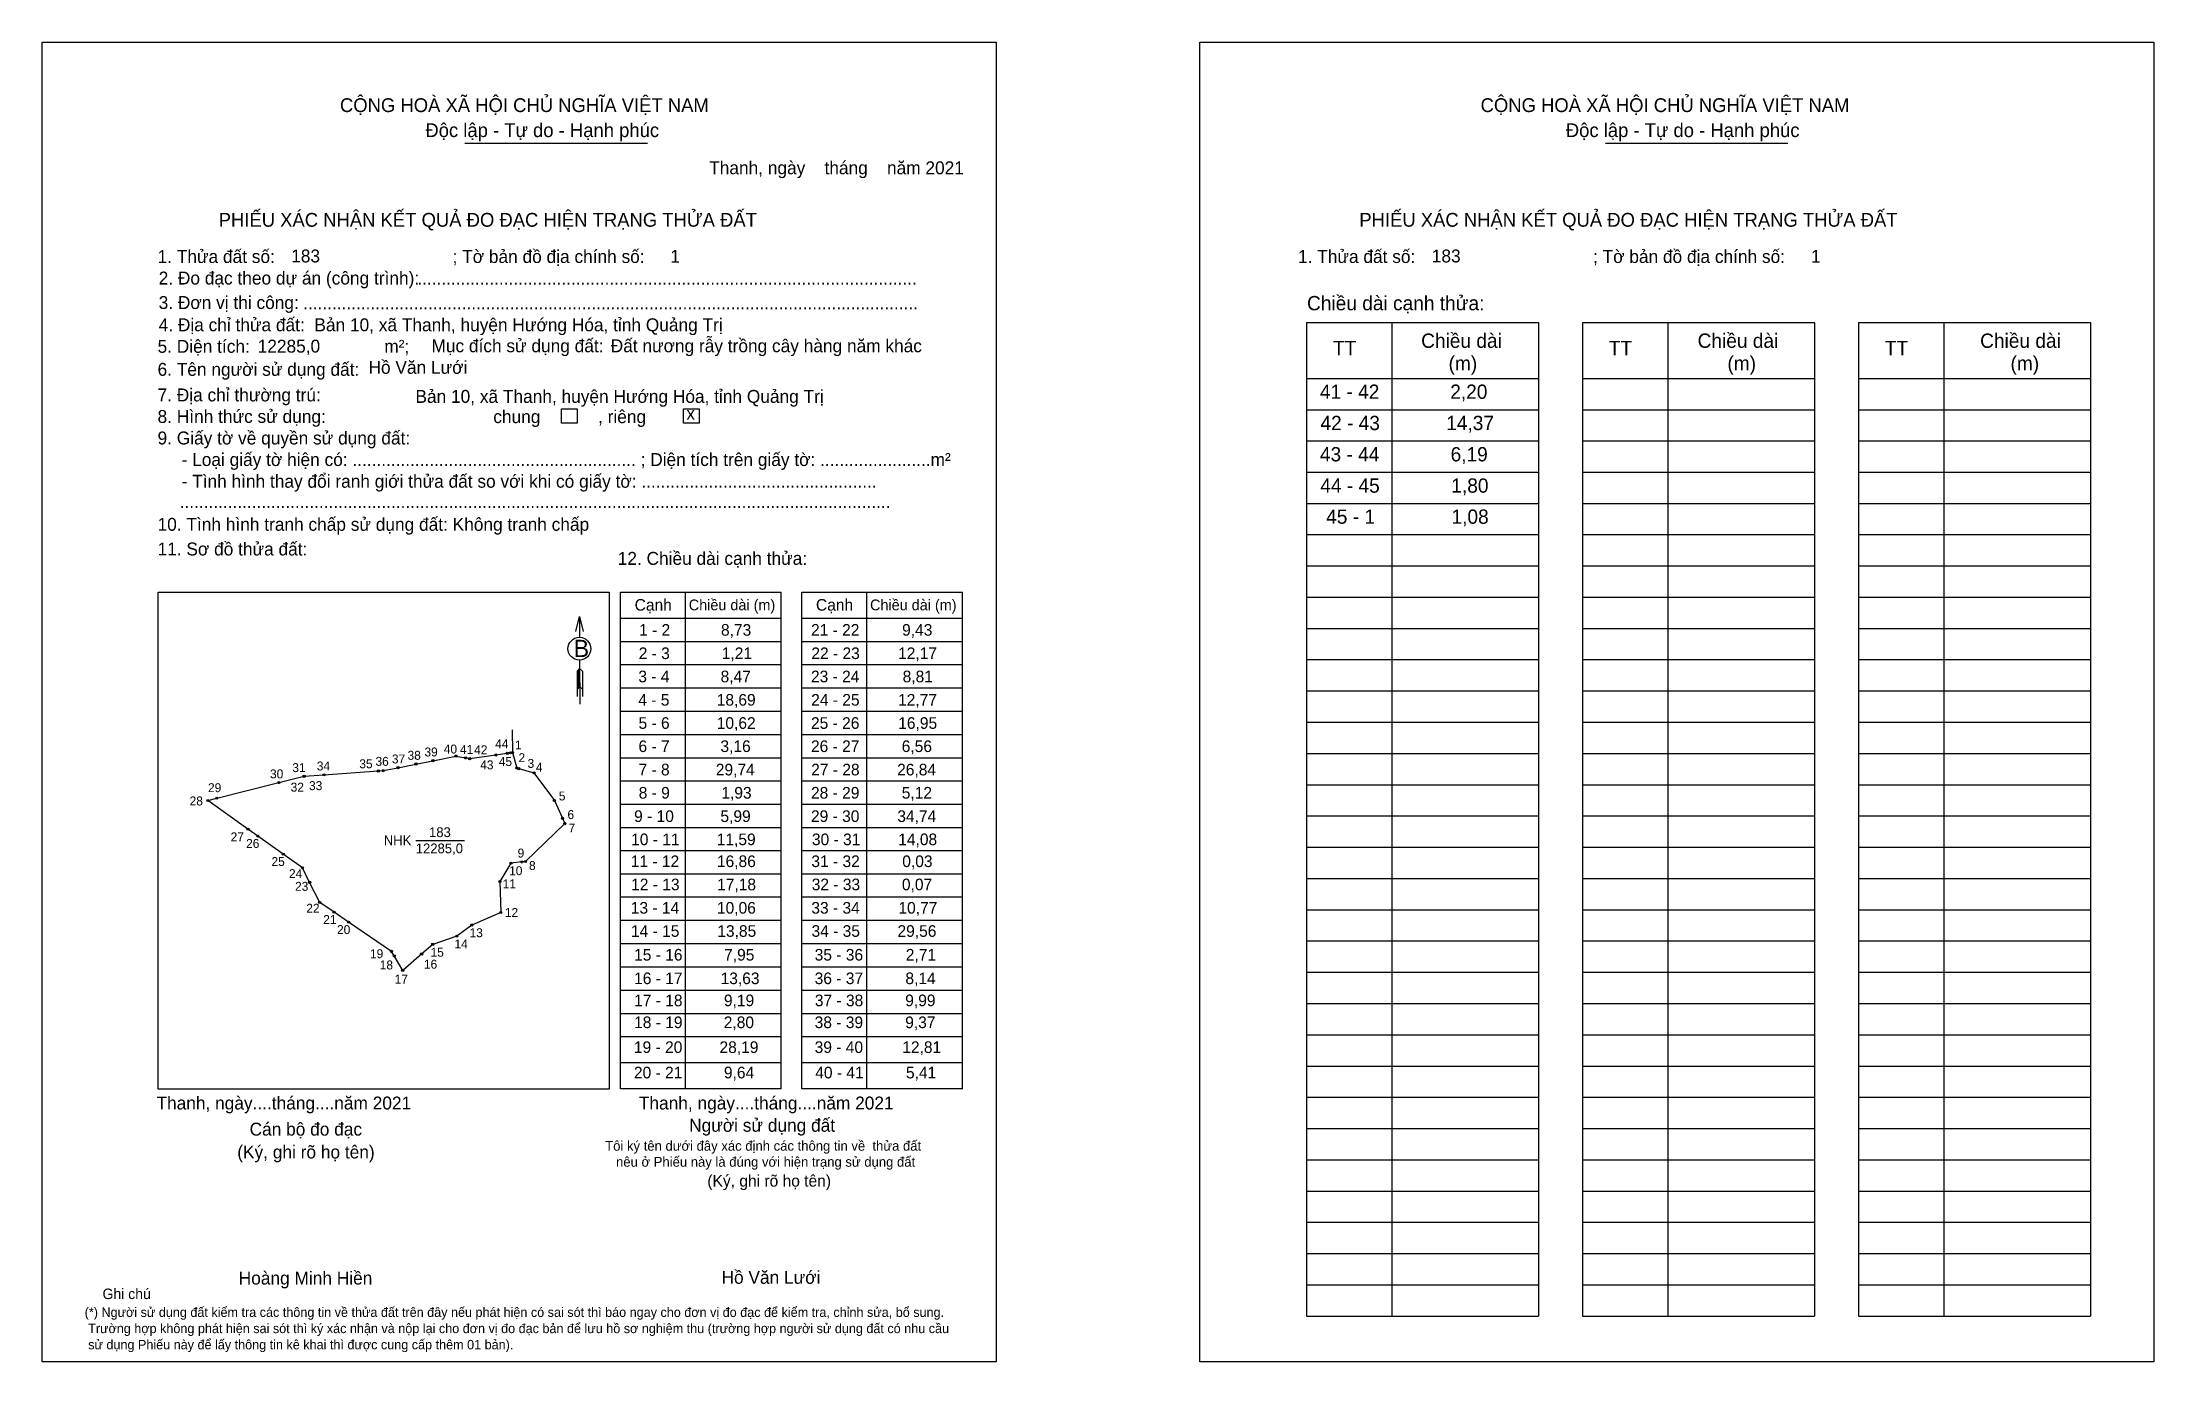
# Model space of a CAD drawing. Extents: x 545608 to 546755, y 1825057 to 1825774.
import ezdxf

# ---------------------------------------------------------------- set-up
doc = ezdxf.new("R2010")
doc.units = 0
for name, color, linetype in [('CanhThua', 7, 'Continuous'), ('kqddKhungInTrang1', 7, 'Continuous'), ('kqddKhungInTrang2', 7, 'Continuous'), ('kqddNoiDung', 7, 'Continuous'), ('kqddTemplate', 7, 'Continuous'), ('MocDinhThua', 7, 'Continuous'), ('NhanDiaChinhThua', 7, 'Continuous'), ('RauThua', 7, 'Continuous'), ('SoHieuDinhThua', 7, 'Continuous')]:
    doc.layers.add(name, color=color, linetype=linetype)

msp = doc.modelspace()

# ---------------------------------------------------------------- linework, layer by layer
at = {"layer": 'CanhThua'}
for p, q in [((545760.7, 1825375.8), (545790.2, 1825377.9)), ((545790.2, 1825377.9), (545792.9, 1825378.1)), ((545792.9, 1825378.1), (545800.9, 1825379.7)), ((545800.9, 1825379.7), (545810.7, 1825381.7)), ((545810.7, 1825381.7), (545819.9, 1825383.5)), ((545819.9, 1825383.5), (545832.4, 1825386)), ((545832.4, 1825386), (545837.7, 1825385)), ((545837.7, 1825385), (545839.9, 1825384.6)), ((545839.9, 1825384.6), (545854.1, 1825386.6)), ((545854.1, 1825386.6), (545860.3, 1825387.5)), ((545860.3, 1825387.5), (545862, 1825387.8)), ((545862, 1825387.8), (545863.1, 1825387.9)), ((545863.1, 1825387.9), (545865.5, 1825379.5)), ((545865.5, 1825379.5), (545866.6, 1825379.2)), ((545866.6, 1825379.2), (545874.8, 1825376.9)), ((545702.5, 1825363.1), (545736.2, 1825371.6)), ((545736.2, 1825371.6), (545749.9, 1825375)), ((545749.9, 1825375), (545749.9, 1825375.1)), ((545749.9, 1825375.1), (545750, 1825375.1)), ((545750, 1825375.1), (545760.7, 1825375.8)), ((545874.8, 1825376.9), (545885.9, 1825361.9)), ((545697.6, 1825361.9), (545702.5, 1825363.1)), ((545719.4, 1825346.3), (545697.6, 1825361.9)), ((545885.9, 1825361.9), (545890.3, 1825352.2)), ((545724.8, 1825342.5), (545719.4, 1825346.3)), ((545891.6, 1825349.3), (545870.2, 1825328.7)), ((545890.3, 1825352.2), (545891.6, 1825349.3)), ((545738.6, 1825332.7), (545724.8, 1825342.5)), ((545749, 1825325.3), (545738.6, 1825332.7)), ((545752.9, 1825317.4), (545749, 1825325.3)), ((545862.3, 1825327.8), (545856.3, 1825317.9)), ((545868.2, 1825328.5), (545862.3, 1825327.8)), ((545870.2, 1825328.7), (545868.2, 1825328.5)), ((545758.4, 1825306.5), (545752.9, 1825317.4)), ((545856.3, 1825317.9), (545856.8, 1825301)), ((545766.2, 1825301.2), (545758.4, 1825306.5)), ((545774.1, 1825295.8), (545766.2, 1825301.2)), ((545856.8, 1825301), (545841, 1825294.2)), ((545797.4, 1825279.9), (545774.1, 1825295.8)), ((545832.9, 1825288.2), (545819.8, 1825283.7)), ((545841, 1825294.2), (545832.9, 1825288.2)), ((545798.9, 1825277.5), (545797.4, 1825279.9)), ((545803.5, 1825269.6), (545798.9, 1825277.5)), ((545813.8, 1825278.5), (545803.5, 1825269.6)), ((545819.8, 1825283.7), (545813.8, 1825278.5))]:
    msp.add_line(p, q, dxfattribs=at)
at = {"layer": 'kqddKhungInTrang1'}
msp.add_lwpolyline([(545607.6, 1825773.8), (546126, 1825773.8), (546126, 1825056.9), (545607.6, 1825056.9)], close=True, dxfattribs=at)
at = {"layer": 'kqddKhungInTrang2'}
msp.add_lwpolyline([(546236.5, 1825773.8), (546754.8, 1825773.8), (546754.8, 1825056.9), (546236.5, 1825056.9)], close=True, dxfattribs=at)
at = {"layer": 'kqddTemplate'}
for p, q in [((545837.2, 1825719), (545936.5, 1825719)), ((546456.9, 1825719), (546556.1, 1825719)), ((546294.5, 1825621.5), (546420.6, 1825621.5)), ((546294.5, 1825621.5), (546294.5, 1825081.8)), ((546340.9, 1825621.5), (546340.9, 1825081.8)), ((546420.6, 1825621.5), (546420.6, 1825081.8)), ((546444.4, 1825621.5), (546444.4, 1825081.8)), ((546444.4, 1825621.5), (546570.5, 1825621.5)), ((546490.8, 1825621.5), (546490.8, 1825081.8)), ((546570.5, 1825621.5), (546570.5, 1825081.8)), ((546594.4, 1825621.5), (546594.4, 1825081.8)), ((546594.4, 1825621.5), (546720.4, 1825621.5)), ((546640.7, 1825621.5), (546640.7, 1825081.8)), ((546720.4, 1825621.5), (546720.4, 1825081.8)), ((546294.5, 1825591.1), (546420.6, 1825591.1)), ((546444.4, 1825591.1), (546570.5, 1825591.1)), ((546594.4, 1825591.1), (546720.4, 1825591.1)), ((546294.5, 1825574.2), (546420.6, 1825574.2)), ((546444.4, 1825574.2), (546570.5, 1825574.2)), ((546594.4, 1825574.2), (546720.4, 1825574.2)), ((546294.5, 1825557.2), (546420.6, 1825557.2)), ((546444.4, 1825557.2), (546570.5, 1825557.2)), ((546594.4, 1825557.2), (546720.4, 1825557.2)), ((546294.5, 1825540.2), (546420.6, 1825540.2)), ((546444.4, 1825540.2), (546570.5, 1825540.2)), ((546594.4, 1825540.2), (546720.4, 1825540.2)), ((546294.5, 1825523.2), (546420.6, 1825523.2)), ((546444.4, 1825523.2), (546570.5, 1825523.2)), ((546594.4, 1825523.2), (546720.4, 1825523.2)), ((546294.5, 1825506.3), (546420.6, 1825506.3)), ((546444.4, 1825506.3), (546570.5, 1825506.3)), ((546594.4, 1825506.3), (546720.4, 1825506.3)), ((546294.5, 1825489.3), (546420.6, 1825489.3)), ((546444.4, 1825489.3), (546570.5, 1825489.3)), ((546594.4, 1825489.3), (546720.4, 1825489.3)), ((545921.8, 1825475.1), (546009.1, 1825475.1)), ((545921.8, 1825205.3), (545921.8, 1825475.1)), ((545956.9, 1825475.1), (545956.9, 1825205.3)), ((546009.1, 1825205.3), (546009.1, 1825475.1)), ((546020.3, 1825475.1), (546107.6, 1825475.1)), ((546020.3, 1825205.3), (546020.3, 1825475.1)), ((546055.4, 1825475.1), (546055.4, 1825205.3)), ((546107.6, 1825205.3), (546107.6, 1825475.1)), ((546294.5, 1825472.3), (546420.6, 1825472.3)), ((546444.4, 1825472.3), (546570.5, 1825472.3)), ((546594.4, 1825472.3), (546720.4, 1825472.3)), ((545899.6, 1825461.8), (545899.6, 1825450.5)), ((545921.8, 1825461), (546009.1, 1825461)), ((546020.3, 1825461), (546107.6, 1825461)), ((545921.8, 1825448.3), (546009.1, 1825448.3)), ((546020.3, 1825448.3), (546107.6, 1825448.3)), ((546294.5, 1825455.3), (546420.6, 1825455.3)), ((546444.4, 1825455.3), (546570.5, 1825455.3)), ((546594.4, 1825455.3), (546720.4, 1825455.3)), ((545899.6, 1825438.1), (545899.7, 1825414.2)), ((545921.8, 1825435.7), (546009.1, 1825435.7)), ((546020.3, 1825435.7), (546107.6, 1825435.7)), ((546294.5, 1825438.4), (546420.6, 1825438.4)), ((546444.4, 1825438.4), (546570.5, 1825438.4)), ((546594.4, 1825438.4), (546720.4, 1825438.4)), ((545899.6, 1825433.5), (545898.2, 1825432.1)), ((545899.6, 1825432.8), (545898.2, 1825431.5)), ((545899.6, 1825432.2), (545898.2, 1825430.8)), ((545898.2, 1825432.1), (545898.2, 1825418.4)), ((545899.6, 1825431.6), (545898.2, 1825430.2)), ((545899.6, 1825430.9), (545898.2, 1825429.5)), ((545899.6, 1825430.3), (545898.2, 1825428.9)), ((545899.6, 1825429.6), (545898.2, 1825428.2)), ((545899.6, 1825429), (545898.2, 1825427.6)), ((545899.6, 1825428.3), (545898.2, 1825426.9)), ((545899.6, 1825427.7), (545898.2, 1825426.3)), ((545899.6, 1825427), (545898.2, 1825425.6)), ((545899.6, 1825426.4), (545898.2, 1825425)), ((545899.6, 1825425.7), (545898.2, 1825424.3)), ((545899.6, 1825425.1), (545898.2, 1825423.7)), ((545899.6, 1825424.4), (545898.2, 1825423)), ((545899.6, 1825423.8), (545898.2, 1825422.4)), ((545899.6, 1825433.5), (545901.1, 1825432.1)), ((545899.6, 1825423.8), (545901.1, 1825422.4)), ((545901.1, 1825432.1), (545901.1, 1825418.4)), ((545921.8, 1825423), (546009.1, 1825423)), ((546020.3, 1825423), (546107.6, 1825423)), ((546294.5, 1825421.4), (546420.6, 1825421.4)), ((546444.4, 1825421.4), (546570.5, 1825421.4)), ((546594.4, 1825421.4), (546720.4, 1825421.4)), ((545921.8, 1825410.4), (546009.1, 1825410.4)), ((546020.3, 1825410.4), (546107.6, 1825410.4)), ((546294.5, 1825404.4), (546420.6, 1825404.4)), ((546444.4, 1825404.4), (546570.5, 1825404.4)), ((546594.4, 1825404.4), (546720.4, 1825404.4)), ((545921.8, 1825397.8), (546009.1, 1825397.8)), ((546020.3, 1825397.8), (546107.6, 1825397.8)), ((545921.8, 1825385.1), (546009.1, 1825385.1)), ((546020.3, 1825385.1), (546107.6, 1825385.1)), ((546294.5, 1825387.4), (546420.6, 1825387.4)), ((546444.4, 1825387.4), (546570.5, 1825387.4)), ((546594.4, 1825387.4), (546720.4, 1825387.4)), ((545921.8, 1825372.5), (546009.1, 1825372.5)), ((546020.3, 1825372.5), (546107.6, 1825372.5)), ((546294.5, 1825370.4), (546420.6, 1825370.4)), ((546444.4, 1825370.4), (546570.5, 1825370.4)), ((546594.4, 1825370.4), (546720.4, 1825370.4)), ((545921.8, 1825359.8), (546009.1, 1825359.8)), ((546020.3, 1825359.8), (546107.6, 1825359.8)), ((545921.8, 1825347.2), (546009.1, 1825347.2)), ((546020.3, 1825347.2), (546107.6, 1825347.2)), ((546294.5, 1825353.5), (546420.6, 1825353.5)), ((546444.4, 1825353.5), (546570.5, 1825353.5)), ((546594.4, 1825353.5), (546720.4, 1825353.5)), ((546009.1, 1825334.5), (545921.8, 1825334.5)), ((546107.6, 1825334.5), (546020.3, 1825334.5)), ((546294.5, 1825336.5), (546420.6, 1825336.5)), ((546444.4, 1825336.5), (546570.5, 1825336.5)), ((546594.4, 1825336.5), (546720.4, 1825336.5)), ((546009.1, 1825321.9), (545921.8, 1825321.9)), ((546107.6, 1825321.9), (546020.3, 1825321.9)), ((546009.1, 1825309.3), (545921.8, 1825309.3)), ((546107.6, 1825309.3), (546020.3, 1825309.3)), ((546294.5, 1825319.5), (546420.6, 1825319.5)), ((546444.4, 1825319.5), (546570.5, 1825319.5)), ((546594.4, 1825319.5), (546720.4, 1825319.5)), ((546294.5, 1825302.5), (546420.6, 1825302.5)), ((546444.4, 1825302.5), (546570.5, 1825302.5)), ((546594.4, 1825302.5), (546720.4, 1825302.5)), ((546009.1, 1825296.6), (545921.8, 1825296.6)), ((546107.6, 1825296.6), (546020.3, 1825296.6)), ((546009.1, 1825284), (545921.8, 1825284)), ((546107.6, 1825284), (546020.3, 1825284)), ((546294.5, 1825285.6), (546420.6, 1825285.6)), ((546444.4, 1825285.6), (546570.5, 1825285.6)), ((546594.4, 1825285.6), (546720.4, 1825285.6)), ((546009.1, 1825271.3), (545921.8, 1825271.3)), ((546107.6, 1825271.3), (546020.3, 1825271.3)), ((546294.5, 1825268.6), (546420.6, 1825268.6)), ((546444.4, 1825268.6), (546570.5, 1825268.6)), ((546594.4, 1825268.6), (546720.4, 1825268.6)), ((546009.1, 1825258.7), (545921.8, 1825258.7)), ((546107.6, 1825258.7), (546020.3, 1825258.7)), ((546294.5, 1825251.6), (546420.6, 1825251.6)), ((546444.4, 1825251.6), (546570.5, 1825251.6)), ((546594.4, 1825251.6), (546720.4, 1825251.6)), ((546009.1, 1825246), (545921.8, 1825246)), ((546107.6, 1825246), (546020.3, 1825246)), ((546009.1, 1825233.4), (545921.8, 1825233.4)), ((546107.6, 1825233.4), (546020.3, 1825233.4)), ((546294.5, 1825234.6), (546420.6, 1825234.6)), ((546444.4, 1825234.6), (546570.5, 1825234.6)), ((546594.4, 1825234.6), (546720.4, 1825234.6)), ((546009.1, 1825219.4), (545921.8, 1825219.4)), ((546107.6, 1825219.4), (546020.3, 1825219.4)), ((546294.5, 1825217.6), (546420.6, 1825217.6)), ((546444.4, 1825217.6), (546570.5, 1825217.6)), ((546594.4, 1825217.6), (546720.4, 1825217.6)), ((546009.1, 1825205.3), (545921.8, 1825205.3)), ((546107.6, 1825205.3), (546020.3, 1825205.3)), ((546294.5, 1825200.7), (546420.6, 1825200.7)), ((546444.4, 1825200.7), (546570.5, 1825200.7)), ((546594.4, 1825200.7), (546720.4, 1825200.7)), ((546294.5, 1825183.7), (546420.6, 1825183.7)), ((546444.4, 1825183.7), (546570.5, 1825183.7)), ((546594.4, 1825183.7), (546720.4, 1825183.7)), ((546294.5, 1825166.7), (546420.6, 1825166.7)), ((546444.4, 1825166.7), (546570.5, 1825166.7)), ((546594.4, 1825166.7), (546720.4, 1825166.7)), ((546294.5, 1825149.7), (546420.6, 1825149.7)), ((546444.4, 1825149.7), (546570.5, 1825149.7)), ((546594.4, 1825149.7), (546720.4, 1825149.7)), ((546294.5, 1825132.8), (546420.6, 1825132.8)), ((546444.4, 1825132.8), (546570.5, 1825132.8)), ((546594.4, 1825132.8), (546720.4, 1825132.8)), ((546294.5, 1825115.8), (546420.6, 1825115.8)), ((546444.4, 1825115.8), (546570.5, 1825115.8)), ((546594.4, 1825115.8), (546720.4, 1825115.8)), ((546294.5, 1825098.8), (546420.6, 1825098.8)), ((546444.4, 1825098.8), (546570.5, 1825098.8)), ((546594.4, 1825098.8), (546720.4, 1825098.8)), ((546294.5, 1825081.8), (546420.6, 1825081.8)), ((546444.4, 1825081.8), (546570.5, 1825081.8)), ((546594.4, 1825081.8), (546720.4, 1825081.8))]:
    msp.add_line(p, q, dxfattribs=at)
for points in [[(545889.8, 1825574.7), (545898.2, 1825574.7), (545898.2, 1825566.9), (545889.8, 1825566.9)], [(545956.1, 1825574.7), (545964.5, 1825574.7), (545964.5, 1825566.9), (545956.1, 1825566.9)], [(545670.7, 1825475.1), (545915.6, 1825475.1), (545915.6, 1825205.1), (545670.7, 1825205.1)]]:
    msp.add_lwpolyline(points, close=True, dxfattribs=at)
msp.add_lwpolyline([(545897.5, 1825453.6), (545899.6, 1825461.8), (545901.6, 1825453.6)], dxfattribs=at)
msp.add_circle((545899.5, 1825444.3), 6.22, dxfattribs=at)
at = {"layer": 'MocDinhThua'}
for centre in [(545790.2, 1825377.9), (545792.9, 1825378.1), (545800.9, 1825379.7), (545810.7, 1825381.7), (545819.9, 1825383.5), (545832.4, 1825386), (545837.7, 1825385), (545839.9, 1825384.6), (545854.1, 1825386.6), (545860.3, 1825387.5), (545862, 1825387.8), (545863.1, 1825387.9), (545865.5, 1825379.5), (545866.6, 1825379.2), (545874.8, 1825376.9), (545736.2, 1825371.6), (545749.9, 1825375), (545749.9, 1825375.1), (545750, 1825375.1), (545760.7, 1825375.8), (545697.6, 1825361.9), (545702.5, 1825363.1), (545885.9, 1825361.9), (545719.4, 1825346.3), (545724.8, 1825342.5), (545890.3, 1825352.2), (545891.6, 1825349.3), (545738.6, 1825332.7), (545749, 1825325.3), (545862.3, 1825327.8), (545868.2, 1825328.5), (545870.2, 1825328.7), (545752.9, 1825317.4), (545856.3, 1825317.9), (545758.4, 1825306.5), (545766.2, 1825301.2), (545856.8, 1825301), (545774.1, 1825295.8), (545832.9, 1825288.2), (545841, 1825294.2), (545797.4, 1825279.9), (545798.9, 1825277.5), (545813.8, 1825278.5), (545819.8, 1825283.7), (545803.5, 1825269.6)]:
    msp.add_circle(centre, 0.582, dxfattribs=at)
at = {"layer": 'NhanDiaChinhThua'}
msp.add_line((545810.6, 1825340.2), (545837, 1825340.2), dxfattribs=at)
at = {"layer": 'RauThua'}
msp.add_line((545862.9, 1825400.2), (545863.1, 1825387.9), dxfattribs=at)

# ---------------------------------------------------------------- texts
at = {"layer": 'kqddNoiDung'}
for s, height, p in [('Thanh, ngày    tháng    năm 2021  ', 7.024, (545970, 1825702.1)), ('183', 7.02, (545742.9, 1825654.2)), ('1', 7.02, (545948.9, 1825654)), ('183', 7.02, (546362.6, 1825654.2)), ('1', 7.02, (546568.6, 1825654)), ('........................................................................................................', 7.0236, (545811.4, 1825642.1)), ('................................................................................................................................', 7.0236, (545749.4, 1825628.8)), ('12285,0', 7.02, (545724.7, 1825605.2)), ('Đất nương rẫy trồng cây hàng năm khác', 7.024, (545916.5, 1825605.4)), ('Hồ Văn Lưới', 7.024, (545784.9, 1825593.7)), ('Bản 10, xã Thanh, huyện Hướng Hóa, tỉnh Quảng Trị', 7.024, (545810.4, 1825577.9)), ('41 - 42', 7.76, (546301.8, 1825580.1)), ('2,20', 7.76, (546372.6, 1825580.1)), ('x', 7.02, (545957.6, 1825568.7)), ('42 - 43', 7.76, (546302.1, 1825563.1)), ('14,37', 7.76, (546370.4, 1825563.1)), ('43 - 44', 7.76, (546301.8, 1825546.1)), ('6,19', 7.76, (546372.8, 1825546.1)), ('44 - 45', 7.76, (546302, 1825529.1)), ('1,80', 7.76, (546373.2, 1825529.1)), ('45 - 1', 7.76, (546305.2, 1825512.2)), ('1,08', 7.76, (546373.3, 1825512.2)), ('1 - 2', 6.32, (545931.9, 1825451.4)), ('8,73', 6.32, (545976.4, 1825451.4)), ('21 - 22', 6.32, (546025.3, 1825451.4)), ('9,43', 6.32, (546074.8, 1825451.4)), ('2 - 3', 6.32, (545931.7, 1825438.7)), ('1,21', 6.32, (545976.8, 1825438.7)), ('22 - 23', 6.32, (546025.5, 1825438.7)), ('12,17', 6.32, (546072.6, 1825438.7)), ('3 - 4', 6.32, (545931.5, 1825426.1)), ('8,47', 6.32, (545976.2, 1825426.1)), ('23 - 24', 6.32, (546025.3, 1825426.1)), ('8,81', 6.32, (546075.1, 1825426.1)), ('4 - 5', 6.32, (545931.5, 1825413.4)), ('18,69', 6.32, (545974.1, 1825413.4)), ('24 - 25', 6.32, (546025.4, 1825413.4)), ('12,77', 6.32, (546072.6, 1825413.4)), ('5 - 6', 6.32, (545931.6, 1825400.8)), ('10,62', 6.32, (545974.1, 1825400.8)), ('25 - 26', 6.32, (546025.3, 1825400.8)), ('16,95', 6.32, (546072.7, 1825400.8)), ('6 - 7', 6.32, (545931.6, 1825388.2)), ('3,16', 6.32, (545976.1, 1825388.2)), ('26 - 27', 6.32, (546025.3, 1825388.2)), ('6,56', 6.32, (546074.6, 1825388.2)), ('7 - 8', 6.32, (545931.6, 1825375.5)), ('29,74', 6.32, (545973.6, 1825375.5)), ('27 - 28', 6.32, (546025.4, 1825375.5)), ('26,84', 6.32, (546072.1, 1825375.5)), ('8 - 9', 6.32, (545931.7, 1825362.9)), ('1,93', 6.32, (545976.6, 1825362.9)), ('28 - 29', 6.32, (546025.3, 1825362.9)), ('5,12', 6.32, (546074.6, 1825362.9)), ('9 - 10', 6.32, (545929.2, 1825350.2)), ('5,99', 6.32, (545976.1, 1825350.2)), ('29 - 30', 6.32, (546025.3, 1825350.2)), ('34,74', 6.32, (546072.2, 1825350.2)), ('10 - 11', 6.32, (545927.6, 1825337.6)), ('11,59', 6.32, (545974.1, 1825337.6)), ('30 - 31', 6.32, (546025.8, 1825337.6)), ('14,08', 6.32, (546072.7, 1825337.6)), ('11 - 12', 6.32, (545927.4, 1825325.7)), ('16,86', 6.32, (545974.2, 1825325.7)), ('31 - 32', 6.32, (546025.5, 1825325.7)), ('0,03', 6.32, (546074.9, 1825325.7)), ('12 - 13', 6.32, (545927.6, 1825313.1)), ('17,18', 6.32, (545974.3, 1825313.1)), ('32 - 33', 6.32, (546025.7, 1825313.1)), ('0,07', 6.32, (546074.7, 1825313.1)), ('13 - 14', 6.32, (545927.4, 1825300.4)), ('10,06', 6.32, (545974.2, 1825300.4)), ('33 - 34', 6.32, (546025.5, 1825300.4)), ('10,77', 6.32, (546072.8, 1825300.4)), ('14 - 15', 6.32, (545927.5, 1825287.8)), ('13,85', 6.32, (545974.4, 1825287.8)), ('34 - 35', 6.32, (546025.6, 1825287.8)), ('29,56', 6.32, (546072.3, 1825287.8)), ('15 - 16', 6.32, (545929.2, 1825274.9)), ('7,95', 6.32, (545978.1, 1825274.9)), ('35 - 36', 6.32, (546027.3, 1825274.9)), ('2,71', 6.32, (546076.8, 1825274.9)), ('16 - 17', 6.32, (545929.2, 1825262.1)), ('13,63', 6.32, (545976.2, 1825262.1)), ('36 - 37', 6.32, (546027.3, 1825262.1)), ('8,14', 6.32, (546076.6, 1825262.1)), ('17 - 18', 6.32, (545929.2, 1825250.1)), ('9,19', 6.32, (545978, 1825250.1)), ('37 - 38', 6.32, (546027.4, 1825250.1)), ('9,99', 6.32, (546076.5, 1825250.1)), ('18 - 19', 6.32, (545929.2, 1825238.2)), ('2,80', 6.32, (545977.9, 1825238.2)), ('38 - 39', 6.32, (546027.3, 1825238.2)), ('9,37', 6.32, (546076.5, 1825238.2)), ('19 - 20', 6.32, (545929.1, 1825224.7)), ('28,19', 6.32, (545975.6, 1825224.7)), ('39 - 40', 6.32, (546027.3, 1825224.7)), ('12,81', 6.32, (546074.9, 1825224.7)), ('20 - 21', 6.32, (545929.1, 1825210.9)), ('9,64', 6.32, (545978, 1825210.9)), ('40 - 41', 6.32, (546027.6, 1825210.9)), ('5,41', 6.32, (546076.9, 1825210.9)), ('Thanh, ngày....tháng....năm 2021', 7.024, (545669.7, 1825194)), ('Thanh, ngày....tháng....năm 2021', 7.024, (545931.8, 1825194)), ('Hồ Văn Lưới', 7.024, (545976.7, 1825099.3))]:
    msp.add_text(s, height=height, dxfattribs=at).set_placement(p)
at = {"layer": 'kqddTemplate'}
for s, height, p in [('CỘNG HOÀ XÃ HỘI CHỦ NGHĨA VIỆT NAM', 7.492, (545769.4, 1825735.9)), ('CỘNG HOÀ XÃ HỘI CHỦ NGHĨA VIỆT NAM', 7.492, (546389.1, 1825735.9)), ('Độc lập - Tự do - Hạnh phúc', 7.492, (545815.8, 1825722.3)), ('Độc lập - Tự do - Hạnh phúc', 7.492, (546435.4, 1825722.3)), ('PHIẾU XÁC NHẬN KẾT QUẢ ĐO ĐẠC HIỆN TRẠNG THỬA ĐẤT', 7.492, (545703.5, 1825673.6)), ('PHIẾU XÁC NHẬN KẾT QUẢ ĐO ĐẠC HIỆN TRẠNG THỬA ĐẤT', 7.492, (546323.2, 1825673.6)), ('1. Thửa đất số:                                     ; Tờ bản đồ địa chính số:', 7.024, (545670.3, 1825653.9)), ('1. Thửa đất số:                                     ; Tờ bản đồ địa chính số:', 7.024, (546289.9, 1825653.9)), ('2. Đo đạc theo dự án (công trình): ', 7.024, (545670.9, 1825642.2)), ('3. Đơn vị thi công: ', 7.024, (545670.9, 1825628.9)), ('Chiều dài cạnh thửa:', 7.761, (546294.8, 1825628.2)), ('4. Địa chỉ thửa đất:  Bản 10, xã Thanh, huyện Hướng Hóa, tỉnh Quảng Trị', 7.024, (545670.9, 1825616.8)), ('5. Diện tích:                            m²; ', 7.024, (545670.3, 1825605.1)), ('Mục đích sử dụng đất:', 7.024, (545819.1, 1825605.4)), ('TT', 7.76, (546308.9, 1825603.8)), ('Chiều dài', 7.76, (546356.8, 1825607.8)), ('TT', 7.76, (546458.8, 1825603.8)), ('Chiều dài', 7.76, (546507, 1825607.8)), ('TT', 7.76, (546608.7, 1825603.8)), ('Chiều dài', 7.76, (546660.5, 1825607.8)), ('6. Tên người sử dụng đất:', 7.024, (545670.3, 1825592.6)), ('(m)', 7.76, (546371.7, 1825595.5)), ('(m)', 7.76, (546523.2, 1825595.5)), ('(m)', 7.76, (546677, 1825595.5)), ('7. Địa chỉ thường trú:', 7.024, (545670.3, 1825578.7)), ('8. Hình thức sử dụng:', 7.024, (545670.3, 1825567)), ('chung            , riêng', 7.024, (545852.7, 1825566.9)), ('9. Giấy tờ về quyền sử dụng đất:', 7.024, (545670.3, 1825555.3)), ('     - Loại giấy tờ hiện có: ........................................................... ; Diện tích trên giấy tờ: .......................m²', 7.0236, (545670.3, 1825543.6)), ('     - Tình hình thay đổi ranh giới thửa đất so với khi có giấy tờ: .................................................', 7.0236, (545670.3, 1825531.8)), ('10. Tình hình tranh chấp sử dụng đất: Không tranh chấp', 7.024, (545670.3, 1825508.4)), ('....................................................................................................................................................', 7.0236, (545682.3, 1825520.7)), ('11. Sơ đồ thửa đất:', 7.024, (545670.3, 1825495)), ('12. Chiều dài cạnh thửa:', 7.024, (545920.3, 1825489.9)), ('Cạnh', 6.32, (545929.5, 1825465)), ('Chiều dài (m)', 5.853, (545958.9, 1825465.2)), ('Cạnh', 6.32, (546028, 1825465)), ('Chiều dài (m)', 5.853, (546057.4, 1825465.2)), ('B', 9.36, (545896.4, 1825439.8)), ('Cán bộ đo đạc', 7.024, (545720.3, 1825179.8)), ('Người sử dụng đất', 7.024, (545959.1, 1825181.9)), ('(Ký, ghi rõ họ tên)', 7.024, (545713.6, 1825167.4)), ('Tôi ký tên dưới đây xác định các thông tin về  thửa đất ', 5.31, (545913.5, 1825171.6)), ('nêu ở Phiếu này là đúng với hiện trạng sử dụng đất', 5.31, (545919.4, 1825162.9)), ('(Ký, ghi rõ họ tên)', 6.321, (545969, 1825152.1)), ('Hoàng Minh Hiền', 7.024, (545714.4, 1825098.9)), ('Ghi chú', 5.69, (545640.4, 1825091)), ('(*) Người sử dụng đất kiểm tra các thông tin về thửa đất trên đây nếu phát hiện có sai sót thì báo ngay cho đơn vị đo đạc để kiểm tra, chỉnh sửa, bổ sung.', 5.1202, (545630.7, 1825081.3)), (' Trường hợp không phát hiện sai sót thì ký xác nhận và nộp lại cho đơn vị đo đạc bản để lưu hồ sơ nghiệm thu (trường hợp người sử dụng đất có nhu cầu', 5.1202, (545630.7, 1825072.5)), (' sử dụng Phiếu này để lấy thông tin kê khai thì được cung cấp thêm 01 bản).', 5.12, (545630.7, 1825063.7))]:
    msp.add_text(s, height=height, dxfattribs=at).set_placement(p)
at = {"layer": 'NhanDiaChinhThua'}
for s, p in [('183', (545817.8, 1825342)), ('NHK', (545793.2, 1825337.6)), ('12285,0', (545810.6, 1825333.2))]:
    msp.add_text(s, height=5.3, dxfattribs=at).set_placement(p)
at = {"layer": 'SoHieuDinhThua'}
for s, p in [('38', (545806.1, 1825384)), ('39', (545815.3, 1825385.8)), ('40', (545825.8, 1825387.4)), ('41', (545834.6, 1825387.2)), ('42', (545842.3, 1825387)), ('44', (545853.7, 1825390.2)), ('1', (545864.5, 1825389.6)), ('30', (545731.4, 1825373.9)), ('31', (545743.5, 1825377.3)), ('34', (545756.8, 1825378.2)), ('35', (545779.9, 1825379.4)), ('36', (545788.7, 1825380.7)), ('37', (545797.6, 1825382)), ('43', (545845.6, 1825378.8)), ('45', (545855.7, 1825380.6)), ('2', (545866.4, 1825382.7)), ('3', (545871.3, 1825379.6)), ('4', (545875.8, 1825377.5)), ('29', (545697.7, 1825366.4)), ('32', (545742.6, 1825366.7)), ('33', (545752.6, 1825367.5)), ('5', (545888.3, 1825361.9)), ('28', (545687.7, 1825359.2)), ('6', (545893, 1825351.8)), ('27', (545710, 1825339.7)), ('7', (545893.6, 1825344.5)), ('26', (545718.4, 1825336.1)), ('9', (545865.9, 1825330.9)), ('25', (545732.2, 1825326.3)), ('24', (545741.7, 1825319.7)), ('10', (545861.3, 1825321.3)), ('8', (545872.1, 1825324.1)), ('23', (545745, 1825312.8)), ('11', (545857.8, 1825314.2)), ('22', (545751.1, 1825300.9)), ('21', (545760.3, 1825294.8)), ('12', (545859, 1825298.6)), ('20', (545767.8, 1825289.3)), ('14', (545831.6, 1825281.5)), ('13', (545839.8, 1825287.6)), ('19', (545785.7, 1825276.2)), ('18', (545791, 1825270.1)), ('16', (545815, 1825270.5)), ('15', (545818.6, 1825277)), ('17', (545799.1, 1825262.4))]:
    msp.add_text(s, height=4.85, dxfattribs=at).set_placement(p)

doc.saveas('drawing.dxf')
